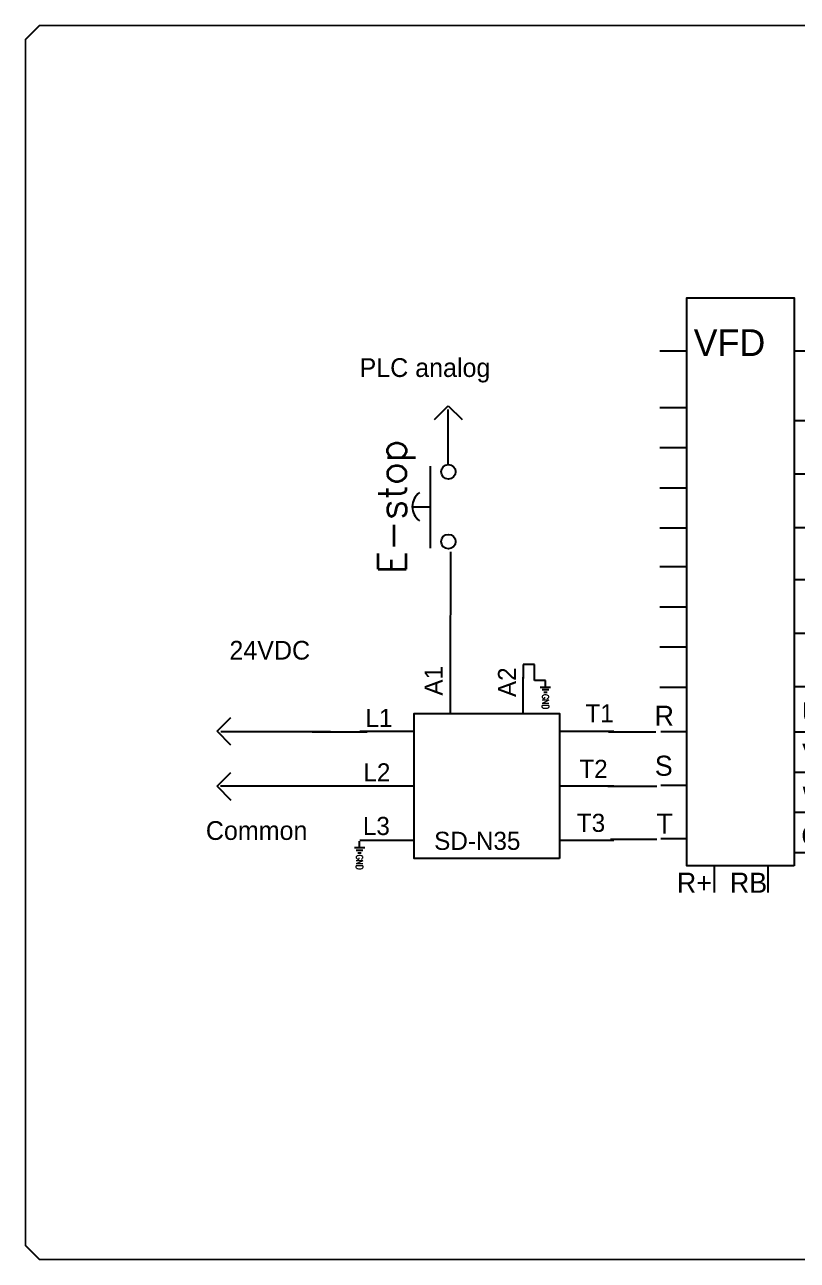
# Model space of a CAD drawing. Header units: inches. Extents: x 0 to 33.5, y 0 to 22.4.
# Drawn here: x 0.02 to 14.04, y 0.02 to 22.44 of the extents above; entities that cross this region are included whole.
import ezdxf
from ezdxf.enums import TextEntityAlignment as Align

# ---------------------------------------------------------------- set-up
doc = ezdxf.new("R2010")
doc.units = ezdxf.units.IN
doc.header["$MEASUREMENT"] = 0
for name, color, linetype in [('SYMS', 7, 'Continuous'), ('TAGS', 150, 'Continuous'), ('TITLE', 7, 'Continuous'), ('WIRES', 7, 'Continuous')]:
    doc.layers.add(name, color=color, linetype=linetype)
doc.styles.add('ITALIC', font='ITALIC')
doc.styles.add('SIMPLEX', font='SIMPLEX')
doc.styles.add('WD', font='romans.shx')

# ---------------------------------------------------------------- blocks, each defined once
blk = doc.blocks.new('NO_NUM_acade_title')
at = {"layer": 'TITLE', "const_width": 0.0312}
blk.add_lwpolyline([(30.594, 0.281), (30.594, 22.177), (30.344, 22.427), (0.281, 22.427), (0.031, 22.177), (0.031, 0.281), (0.281, 0.031), (30.344, 0.031)], close=True, dxfattribs=at)
at = {"layer": 'TITLE', "color": 1, "style": 'ITALIC'}
for tag, height, p in [('TITLE#1', 0.125, (32.156, 3.406)), ('TITLE#2', 0.125, (32.156, 3.204)), ('TITLE#3', 0.125, (32.156, 3.001)), ('TITLE#4', 0.125, (32.156, 2.799)), ('DWG#', 0.2, (32.156, 0.826))]:
    blk.add_attdef(tag, text='', height=height, dxfattribs=at).set_placement(p, align=Align.CENTER)
at = {"layer": 'TITLE', "color": 1, "style": 'SIMPLEX'}
blk.add_attdef('CAD#', (30.826, 1.958), '', height=0.0938, rotation=90, dxfattribs=at)
at = {"layer": 'TITLE', "color": 1}
for tag, p, height, style in [('ENGINEER', (31.237, 1.958), 0.0938, 'ITALIC'), ('CHKDBY', (32.424, 1.958), 0.0938, 'ITALIC'), ('JOB#', (31.464, 1.644), 0.0938, 'SIMPLEX'), ('DRAWNBY', (32.494, 1.644), 0.0938, 'ITALIC'), ('SCALE', (31.353, 1.344), 0.0938, 'SIMPLEX'), ('DATE', (32.408, 1.344), 0.0938, 'SIMPLEX'), ('SHTS', (32.532, 0.25), 0.2, 'ITALIC')]:
    blk.add_attdef(tag, p, '', height=height, dxfattribs=dict(at, style=style))
at = {"layer": 'TITLE', "color": 1, "style": 'ITALIC'}
blk.add_attdef('SH#', text='', height=0.2, dxfattribs=at).set_placement((31.881, 0.25), align=Align.RIGHT)
at = {"layer": 'TITLE', "color": 7, "flags": 9}
blk.add_attdef('WD_TB', (31.219, 0.031), '', height=0.125, dxfattribs=at)
blk = doc.blocks.new('HPB11M')
for p, q in [((0, 0.1603), (0, 0.0801)), ((-0.1849, 0.0801), (0.1801, 0.0801))]:
    blk.add_line(p, q)
for centre in [(-0.1553, 0), (0.1553, 0)]:
    blk.add_circle(centre, 0.0322)
blk.add_arc((0, 0.0822), 0.0781, 36.8699, 143.1301)
at = {"style": 'WD', "width": 0.7}
for tag, p in [('INST', (0, 0.8258)), ('LOC', (0, 0.6562)), ('DESC1', (0, 0.5)), ('DESC2', (0, 0.3438)), ('XREF', (0, -0.2188))]:
    blk.add_attdef(tag, text='', height=0.125, dxfattribs=at).set_placement(p, align=Align.CENTER)
at = {"style": 'WD'}
blk.add_attdef('TAG1', text='', height=0.125, dxfattribs=at).set_placement((0, 0.1875), align=Align.CENTER)
for tag, p in [('X2LINK', (0, 0.2188)), ('X8LINK', (0, 0))]:
    blk.add_attdef(tag, p, '', height=0.01, dxfattribs=at)
for tag, p, height, flags in [('CONTACT', (0.2047, 0.1357), 0.01, 1), ('FAMILY', (0.2047, 0.1523), 0.01, 9), ('X4TERM01', (-0.1875, 0), 0.0125, 1), ('X1TERM02', (0.1875, 0), 0.0125, 1)]:
    blk.add_attdef(tag, p, '', height=height, dxfattribs=dict(at, flags=flags))
at = {"linetype": 'Continuous', "style": 'WD', "flags": 9}
for tag, p in [('CAT', (0.2297, 0.1082)), ('ASSYCODE', (0.2303, 0.0692)), ('MFG', (0.2297, 0.0887))]:
    blk.add_attdef(tag, text='', height=0.01, dxfattribs=at).set_placement(p, align=Align.CENTER)
at = {"linetype": 'Continuous', "style": 'WD', "flags": 8}
blk.add_attdef('TERM01', text='', height=0.125, dxfattribs=at).set_placement((-0.25, -0.0314), align=Align.TOP_RIGHT)
blk.add_attdef('TERM02', text='', height=0.125, dxfattribs=at).set_placement((0.25, -0.0314), align=Align.TOP_LEFT)
blk = doc.blocks.new('HDV1_010')
for p, q in [((13.43, 15.5012), (13.6193, 15.5012)), ((14.375, 15.5), (14.5643, 15.5)), ((13.4303, 15.1007), (13.6197, 15.1007)), ((14.5643, 15.0072), (14.375, 15.0072)), ((13.4303, 14.8168), (13.6197, 14.8168)), ((14.5643, 14.6286), (14.375, 14.6286)), ((13.4303, 14.5328), (13.6197, 14.5328)), ((13.4303, 14.2488), (13.6197, 14.2488)), ((14.5643, 14.25), (14.375, 14.25)), ((13.4303, 13.9757), (13.6197, 13.9757)), ((14.5643, 13.8822), (14.375, 13.8822)), ((13.4303, 13.6918), (13.6197, 13.6918)), ((14.5643, 13.5036), (14.375, 13.5036)), ((13.4303, 13.4078), (13.6197, 13.4078)), ((13.4303, 13.1238), (13.6197, 13.1238)), ((14.5643, 13.125), (14.375, 13.125)), ((13.625, 12.8079), (13.4357, 12.8079)), ((14.3822, 12.8079), (14.5715, 12.8079)), ((14.3822, 12.5239), (14.5715, 12.5239)), ((13.625, 12.4293), (13.4357, 12.4293)), ((14.3822, 12.2399), (14.5715, 12.2399)), ((13.625, 12.0506), (13.4357, 12.0506)), ((14.3822, 11.956), (14.5715, 11.956)), ((13.8143, 11.8613), (13.8143, 11.672)), ((14.1929, 11.8613), (14.1929, 11.672))]:
    blk.add_line(p, q)
blk.add_lwpolyline([(14.3782, 11.8618), (13.621, 11.8618), (13.6214, 15.875), (14.3786, 15.875)], close=True)
for s, height, p in [('VFD', 0.18931, (13.6688, 15.4646)), ('U', 0.142, (14.434, 12.8749)), ('R', 0.142, (13.3925, 12.8504)), ('V', 0.142, (14.4354, 12.5832)), ('S', 0.142, (13.3939, 12.4973)), ('W', 0.142, (14.4391, 12.2779)), ('T', 0.142, (13.4053, 12.0887)), ('G', 0.142, (14.4295, 12.0033)), ('R+', 0.14198, (13.5498, 11.6706)), ('RB', 0.14198, (13.9246, 11.6706))]:
    blk.add_text(s, height=height).set_placement(p)
at = {"style": 'WD', "width": 0.8}
for tag, p in [('TERM18', (13.32, 15.485)), ('TERM17', (13.32, 15.11)), ('TERM16', (13.32, 14.86)), ('TERM15', (13.32, 14.485)), ('TERM14', (13.32, 14.235)), ('TERM13', (13.32, 13.985)), ('TERM12', (13.32, 13.735)), ('TERM11', (13.32, 13.36)), ('TERM10', (13.32, 13.11)), ('TERM01', (13.3068, 12.8288)), ('TERM02', (13.3068, 12.4538)), ('TERM03', (13.3068, 12.0788)), ('TERM08', (13.7615, 11.6583)), ('TERM09', (14.1415, 11.6534))]:
    blk.add_attdef(tag, text='', height=0.125, dxfattribs=at).set_placement(p, align=Align.TOP_RIGHT)
at = {"style": 'WD', "flags": 1}
for tag, p in [('X4TERM18', (13.4393, 15.5)), ('X1TERM19', (14.5, 15.5)), ('X4TERM17', (13.4418, 15.1005)), ('X1TERM20', (14.5, 15)), ('X4TERM16', (13.4335, 14.8157)), ('X1TERM21', (14.5, 14.625)), ('X4TERM15', (13.4302, 14.5316)), ('X4TERM14', (13.4348, 14.2482)), ('X1TERM22', (14.5, 14.25)), ('X4TERM13', (13.4354, 13.9739)), ('X1TERM23', (14.5, 13.875)), ('X4TERM12', (13.4357, 13.6911)), ('X1TERM24', (14.5, 13.5)), ('X4TERM11', (13.4077, 13.4052)), ('X4TERM10', (13.3942, 13.1225)), ('X1TERM25', (14.5, 13.125)), ('X4TERM01', (13.4016, 12.8055)), ('X1TERM04', (14.5369, 12.8045)), ('X1TERM05', (14.5565, 12.5216)), ('X4TERM02', (13.4078, 12.4228)), ('X1TERM06', (14.5636, 12.2388)), ('X4TERM03', (13.4078, 12.0478)), ('X1TERM07', (14.5624, 11.9532)), ('X8TERM08', (13.8148, 11.6754)), ('X8TERM09', (14.1923, 11.6743))]:
    blk.add_attdef(tag, p, '', height=0.005, dxfattribs=at)
at = {"style": 'WD', "width": 0.8}
for tag, p in [('TERM19', (14.555, 15.485)), ('TERM20', (14.555, 14.985)), ('TERM21', (14.555, 14.61)), ('TERM22', (14.555, 14.235)), ('TERM23', (14.555, 13.86)), ('TERM24', (14.555, 13.485)), ('TERM25', (14.555, 13.11)), ('TERM04', (14.5919, 12.7895)), ('TERM05', (14.6115, 12.5066)), ('TERM06', (14.6186, 12.2238)), ('TERM07', (14.6174, 11.9382))]:
    blk.add_attdef(tag, text='', height=0.125, dxfattribs=at).set_placement(p, align=Align.TOP_LEFT)
at = {"style": 'WD'}
blk.add_attdef('VFD', text='', height=0.125, dxfattribs=at).set_placement((12.6929, 11.4346), align=Align.CENTER)
blk = doc.blocks.new('HDV1_011')
for p, q in [((11.4333, 12.5149), (11.4333, 12.6935)), ((11.7904, 12.5149), (11.7904, 12.6935)), ((11.2547, 12.4257), (10.9868, 12.4257)), ((12.2368, 12.4257), (11.969, 12.4257)), ((11.2547, 12.1578), (10.9868, 12.1578)), ((12.2368, 12.1578), (11.969, 12.1578)), ((11.2547, 11.8899), (10.9868, 11.8899)), ((12.2368, 11.8899), (11.969, 11.8899))]:
    blk.add_line(p, q)
blk.add_lwpolyline([(11.969, 11.8007), (11.2547, 11.8007), (11.2547, 12.5149), (11.969, 12.5149)], close=True)
for s, p in [('A1', (11.3946, 12.6031)), ('A2', (11.7561, 12.596))]:
    blk.add_text(s, height=0.08929, rotation=90).set_placement(p)
for s, p in [('L1', (11.0146, 12.4483)), ('T1', (12.097, 12.4714)), ('T2', (12.0674, 12.1979)), ('L2', (11.0043, 12.1806)), ('L3', (11.0017, 11.917)), ('T3', (12.0551, 11.9323)), ('SD-N35', (11.3526, 11.8438))]:
    blk.add_text(s, height=0.08929).set_placement(p)
at = {"style": 'WD', "width": 0.8}
for tag, p in [('TERM07', (11.2984, 12.6955)), ('TERM08', (11.6734, 12.6955))]:
    blk.add_attdef(tag, text='', height=0.125, dxfattribs=at).set_placement(p, align=Align.RIGHT)
at = {"style": 'WD', "flags": 1}
for tag, p in [('X2TERM07', (11.4333, 12.6876)), ('X2TERM08', (11.7913, 12.6876)), ('X4TERM01', (11.0086, 12.4273)), ('X1TERM04', (12.2117, 12.4252)), ('X4TERM02', (11.0007, 12.1561)), ('X1TERM05', (12.2071, 12.1569)), ('X4TERM03', (10.9957, 11.8892)), ('X1TERM06', (12.22, 11.8893))]:
    blk.add_attdef(tag, p, '', height=0.005, dxfattribs=at)
at = {"style": 'WD', "width": 0.8}
for tag, p in [('TERM01', (10.9034, 12.4155)), ('TERM02', (10.9034, 12.1655)), ('TERM03', (10.9034, 11.9155))]:
    blk.add_attdef(tag, text='', height=0.125, dxfattribs=at).set_placement(p, align=Align.TOP_RIGHT)
for tag, p in [('TERM04', (12.2634, 12.4155)), ('TERM05', (12.2634, 12.1655)), ('TERM06', (12.2634, 11.9155))]:
    blk.add_attdef(tag, text='', height=0.125, dxfattribs=at).set_placement(p, align=Align.TOP_LEFT)
at = {"style": 'WD'}
blk.add_attdef('CONTACTOR', text='', height=0.125, dxfattribs=at).set_placement((10.9584, 11.4305), align=Align.CENTER)
blk = doc.blocks.new('HGND2')
for p, q in [((0.125, 0), (0, 0)), ((0.125, 0.09375), (0.125, -0.09375)), ((0.171875, 0.0625), (0.171875, -0.0625)), ((0.21875, 0.03125), (0.21875, -0.03125))]:
    blk.add_line(p, q)
at = {"style": 'WD', "width": 0.8}
for tag, p in [('INST', (0.25, 0.3125)), ('TAG1', (0.25, 0)), ('LOC', (0.25, 0.15625)), ('DESC1', (0.25, -0.15625)), ('DESC2', (0.25, -0.3125))]:
    blk.add_attdef(tag, text='', height=0.125, dxfattribs=at).set_placement(p, align=Align.MIDDLE_LEFT)
at = {"style": 'WD', "flags": 1}
for tag in ['ASSYCODE', 'CAT', 'X4TERM01', 'MFG', 'FAMILY']:
    blk.add_attdef(tag, (0, 0), '', height=0.01, dxfattribs=at)

msp = doc.modelspace()

# ---------------------------------------------------------------- linework, layer by layer
for p, q in [((7.454, 15.274), (7.704, 15.524)), ((7.704, 15.524), (7.954, 15.274)), ((7.699, 15.456), (7.699, 14.456)), ((3.51, 9.618), (3.76, 9.868)), ((3.76, 9.368), (3.51, 9.618)), ((3.578, 9.613), (4.578, 9.613)), ((4.569, 9.612), (5.569, 9.612)), ((5.235, 9.61), (6.235, 9.61)), ((3.508, 8.619), (3.758, 8.869)), ((3.508, 8.619), (3.758, 8.369)), ((3.758, 8.369), (3.508, 8.619)), ((3.567, 8.628), (4.692, 8.628)), ((4.697, 8.626), (5.697, 8.626)), ((5.375, 8.625), (6.375, 8.625))]:
    msp.add_line(p, q)
at = {"layer": 'WIRES'}
for p, q in [((7.746, 10.577), (7.75, 12.875)), ((9.267, 10.827), (9.066, 10.827)), ((9.066, 10.827), (9.066, 10.577)), ((9.267, 10.54), (9.267, 10.827)), ((9.469, 10.54), (9.267, 10.54)), ((11.473, 9.601), (10.616, 9.601)), ((11.489, 8.618), (10.6, 8.618)), ((11.489, 7.655), (10.647, 7.655))]:
    msp.add_line(p, q, dxfattribs=at)

# ---------------------------------------------------------------- block references
msp.add_blockref('NO_NUM_acade_title', (0, 0))
at = {"layer": 'SYMS'}
for name, p, xscale, yscale, zscale in [('HDV1_010', (-22.941, -23.282), 2.567903165074459, 2.567903165074459, 2.567903165074459), ('HDV1_011', (-34.418, -36.213), 3.687817782917157, 3.687817782917157, 3.687817782917157)]:
    msp.add_blockref(name, p, dxfattribs=dict(at, xscale=xscale, yscale=yscale, zscale=zscale))
ref = msp.add_blockref('HPB11M', (7.706, 13.694), dxfattribs=dict(at, xscale=4.079215610874227, yscale=4.079215610874227, zscale=4.079215610874227, rotation=90))
ref.add_attrib('TAG1', 'E-stop', dxfattribs={"layer": 'TAGS', "height": 0.5099, "rotation": 90, "style": 'WD'}).set_placement((6.941, 13.694), align=Align.CENTER)
ref = msp.add_blockref('HGND2', (9.469, 10.54), dxfattribs=dict(at, rotation=270))
ref.add_attrib('TAG1', 'GND', dxfattribs={"layer": 'TAGS', "height": 0.125, "rotation": 270, "style": 'WD', "width": 0.8}).set_placement((9.469, 10.29), align=Align.MIDDLE_LEFT)
ref = msp.add_blockref('HGND2', (6.094, 7.626), dxfattribs=dict(at, rotation=270))
ref.add_attrib('TAG1', 'GND', dxfattribs={"layer": 'TAGS', "height": 0.125, "rotation": 270, "style": 'WD', "width": 0.8}).set_placement((6.094, 7.376), align=Align.MIDDLE_LEFT)

# ---------------------------------------------------------------- texts
for s, p in [('PLC analog', (6.094, 16.049)), ('24VDC', (3.732, 10.919)), ('Common', (3.304, 7.646))]:
    msp.add_text(s, height=0.3398).set_placement(p)

doc.saveas('drawing.dxf')
